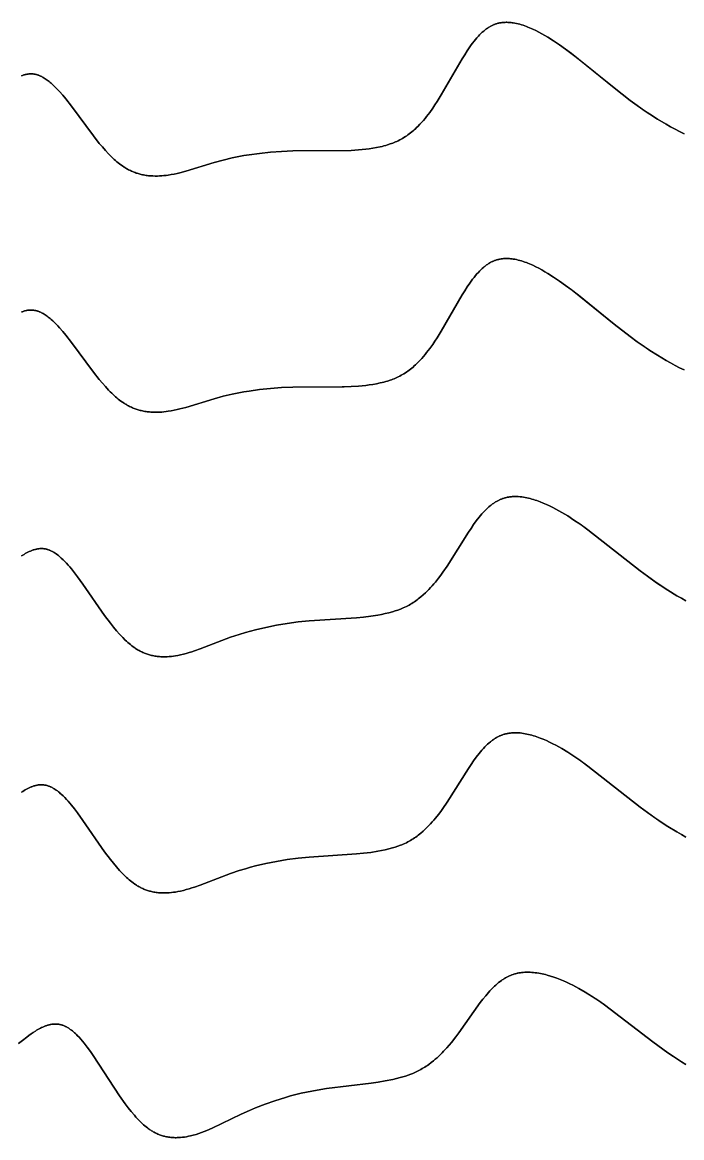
# Model space of a CAD drawing. Header units: feet. Extents: x 0 to 1.5, y 93.18 to 96.08.
# Drawn here: x 0.9375 to 1.125, y 93.5666 to 93.8835 of the extents above; entities that cross this region are included whole.
import ezdxf

# ---------------------------------------------------------------- set-up
doc = ezdxf.new("R2010")
doc.units = ezdxf.units.FT
doc.header["$MEASUREMENT"] = 0
doc.layers.add('Default', color=7, linetype='Continuous', true_color=0x000000)

msp = doc.modelspace()

# ---------------------------------------------------------------- linework, layer by layer
at = {"layer": 'Default'}
for points in [[(0.93732, 93.86833), (0.93752, 93.86841), (0.93772, 93.86848), (0.93793, 93.86855), (0.93814, 93.86861), (0.93835, 93.86866), (0.93856, 93.86871), (0.93877, 93.86875), (0.93898, 93.86879), (0.93919, 93.86882), (0.9394, 93.86884), (0.9396, 93.86886), (0.9398, 93.86887), (0.94, 93.86887), (0.9402, 93.86887), (0.9404, 93.86886), (0.9406, 93.86884), (0.9408, 93.86881), (0.94098, 93.86879), (0.94117, 93.86875), (0.94135, 93.86871), (0.94153, 93.86867), (0.9417, 93.86862), (0.94186, 93.86857), (0.94202, 93.86852), (0.94218, 93.86846), (0.94234, 93.8684), (0.9425, 93.86833), (0.94266, 93.86826), (0.94282, 93.86819), (0.94297, 93.86811), (0.94313, 93.86803), (0.94328, 93.86795), (0.94343, 93.86786), (0.94373, 93.86769), (0.94403, 93.8675), (0.94432, 93.8673), (0.94461, 93.8671), (0.94489, 93.86689), (0.94516, 93.86667), (0.94543, 93.86645), (0.94569, 93.86623), (0.94619, 93.86578), (0.94667, 93.86532), (0.94715, 93.86483), (0.94762, 93.86434), (0.94809, 93.86383), (0.94899, 93.86279), (0.94984, 93.86175), (0.95146, 93.85967), (0.95773, 93.85122), (0.9594, 93.84913), (0.96026, 93.8481), (0.96114, 93.8471), (0.96204, 93.84614), (0.96249, 93.84567), (0.96295, 93.84522), (0.96366, 93.84455), (0.96403, 93.84423), (0.9644, 93.84391), (0.96478, 93.8436), (0.96516, 93.84329), (0.96555, 93.843), (0.96595, 93.84272), (0.96643, 93.84239), (0.96668, 93.84223), (0.96693, 93.84208), (0.96719, 93.84193), (0.96745, 93.84178), (0.96771, 93.84164), (0.96798, 93.8415), (0.96825, 93.84137), (0.96852, 93.84125), (0.96879, 93.84113), (0.96906, 93.84101), (0.96934, 93.8409), (0.96962, 93.8408), (0.9699, 93.8407), (0.97018, 93.84061), (0.97046, 93.84052), (0.97075, 93.84044), (0.97104, 93.84036), (0.97133, 93.84029), (0.97167, 93.84021), (0.972, 93.84015), (0.97234, 93.84008), (0.97268, 93.84003), (0.97302, 93.83998), (0.97336, 93.83994), (0.9737, 93.83991), (0.97404, 93.83988), (0.97466, 93.83985), (0.97529, 93.83983), (0.97591, 93.83984), (0.97653, 93.83986), (0.97715, 93.8399), (0.97777, 93.83996), (0.97839, 93.84003), (0.979, 93.84011), (0.97984, 93.84025), (0.98067, 93.84041), (0.9815, 93.84058), (0.98233, 93.84078), (0.98398, 93.84121), (0.99209, 93.84368), (0.99461, 93.84437), (0.99716, 93.84497), (0.99905, 93.84536), (1.00052, 93.84563), (1.00199, 93.84587), (1.00495, 93.84627), (1.00809, 93.84659), (1.01124, 93.84682), (1.01439, 93.84696), (1.02903, 93.84705), (1.03106, 93.84713), (1.0331, 93.84726), (1.03413, 93.84735), (1.03514, 93.84746), (1.03616, 93.84759), (1.03716, 93.84774), (1.03822, 93.84793), (1.03927, 93.84815), (1.0398, 93.84827), (1.04032, 93.84841), (1.04084, 93.84855), (1.04136, 93.8487), (1.04212, 93.84895), (1.04249, 93.84908), (1.04286, 93.84922), (1.04323, 93.84937), (1.0436, 93.84952), (1.04396, 93.84968), (1.04433, 93.84985), (1.04484, 93.85011), (1.04524, 93.85033), (1.04564, 93.85055), (1.04603, 93.85079), (1.04642, 93.85104), (1.0468, 93.85129), (1.04717, 93.85155), (1.04754, 93.85183), (1.0479, 93.8521), (1.04825, 93.85239), (1.0486, 93.85269), (1.04895, 93.85299), (1.04929, 93.85329), (1.04962, 93.85361), (1.04995, 93.85393), (1.05058, 93.85458), (1.05107, 93.85511), (1.05155, 93.85566), (1.05202, 93.85621), (1.05247, 93.85677), (1.05335, 93.85792), (1.0542, 93.85909), (1.05483, 93.86003), (1.05545, 93.86097), (1.05665, 93.86289), (1.06259, 93.87317), (1.06329, 93.8743), (1.06401, 93.87543), (1.06477, 93.87654), (1.06516, 93.87709), (1.06555, 93.87762), (1.06595, 93.87814), (1.06636, 93.87864), (1.06677, 93.87912), (1.06719, 93.87959), (1.06755, 93.87996), (1.06792, 93.88033), (1.0683, 93.88069), (1.0687, 93.88104), (1.0689, 93.88121), (1.06911, 93.88137), (1.06932, 93.88153), (1.06953, 93.88168), (1.06974, 93.88183), (1.06996, 93.88198), (1.07018, 93.88212), (1.07041, 93.88226), (1.07058, 93.88235), (1.07075, 93.88245), (1.07095, 93.88255), (1.07111, 93.88263), (1.07128, 93.88271), (1.07145, 93.88278), (1.07162, 93.88286), (1.07179, 93.88292), (1.07196, 93.88299), (1.07213, 93.88305), (1.07231, 93.8831), (1.07252, 93.88317), (1.07274, 93.88323), (1.07296, 93.88328), (1.07319, 93.88333), (1.07341, 93.88337), (1.07363, 93.88341), (1.07386, 93.88344), (1.07408, 93.88347), (1.07433, 93.88349), (1.07458, 93.8835), (1.07482, 93.88351), (1.07507, 93.88352), (1.07532, 93.88352), (1.07556, 93.88351), (1.07581, 93.8835), (1.07606, 93.88348), (1.0763, 93.88346), (1.07655, 93.88344), (1.07679, 93.88341), (1.07704, 93.88337), (1.07752, 93.88329), (1.078, 93.88319), (1.07848, 93.88308), (1.07896, 93.88296), (1.07943, 93.88282), (1.0799, 93.88267), (1.08037, 93.88251), (1.08083, 93.88234), (1.08129, 93.88217), (1.08174, 93.88198), (1.08263, 93.88159), (1.08351, 93.88117), (1.08438, 93.88073), (1.08525, 93.88026), (1.08611, 93.87977), (1.08695, 93.87927), (1.08859, 93.87823), (1.09024, 93.87713), (1.09197, 93.87589), (1.09386, 93.87449), (1.09583, 93.87295), (1.10576, 93.86486), (1.11033, 93.86134), (1.11237, 93.85985), (1.11489, 93.8581), (1.1159, 93.85742), (1.11809, 93.85602), (1.12057, 93.85454), (1.12183, 93.85384), (1.1231, 93.85315), (1.12438, 93.85249), (1.12568, 93.85186)], [(1.12568, 93.85186), (1.12438, 93.85249), (1.1231, 93.85315), (1.12183, 93.85384), (1.12057, 93.85454), (1.11809, 93.85602), (1.1159, 93.85742), (1.11444, 93.8584), (1.11237, 93.85985), (1.11033, 93.86134), (1.10576, 93.86486), (1.09567, 93.87308), (1.09368, 93.87462), (1.09197, 93.87589), (1.09024, 93.87713), (1.08859, 93.87823), (1.08695, 93.87927), (1.08611, 93.87977), (1.08525, 93.88026), (1.08438, 93.88073), (1.08351, 93.88117), (1.08263, 93.88159), (1.08174, 93.88198), (1.08129, 93.88217), (1.08083, 93.88234), (1.08037, 93.88251), (1.0799, 93.88267), (1.07943, 93.88282), (1.07896, 93.88296), (1.07848, 93.88308), (1.078, 93.88319), (1.07752, 93.88329), (1.07704, 93.88337), (1.07679, 93.88341), (1.07655, 93.88344), (1.0763, 93.88346), (1.07606, 93.88348), (1.07581, 93.8835), (1.07556, 93.88351), (1.07532, 93.88352), (1.07507, 93.88352), (1.07482, 93.88351), (1.07458, 93.8835), (1.07433, 93.88349), (1.07408, 93.88347), (1.07386, 93.88344), (1.07363, 93.88341), (1.07341, 93.88337), (1.07319, 93.88333), (1.07296, 93.88328), (1.07274, 93.88323), (1.07252, 93.88317), (1.07231, 93.8831), (1.07213, 93.88305), (1.07196, 93.88299), (1.07179, 93.88292), (1.07162, 93.88286), (1.07145, 93.88278), (1.07128, 93.88271), (1.07111, 93.88263), (1.07095, 93.88255), (1.07075, 93.88245), (1.07058, 93.88235), (1.07041, 93.88226), (1.07018, 93.88212), (1.06996, 93.88198), (1.06974, 93.88183), (1.06953, 93.88168), (1.06932, 93.88153), (1.06911, 93.88137), (1.0689, 93.88121), (1.0687, 93.88104), (1.0683, 93.88069), (1.06792, 93.88033), (1.06755, 93.87996), (1.06719, 93.87959), (1.06677, 93.87912), (1.06636, 93.87864), (1.06595, 93.87814), (1.06555, 93.87762), (1.06516, 93.87709), (1.06477, 93.87654), (1.06401, 93.87543), (1.06329, 93.8743), (1.06259, 93.87317), (1.05665, 93.86289), (1.05545, 93.86097), (1.05483, 93.86003), (1.0542, 93.85909), (1.05335, 93.85792), (1.05247, 93.85677), (1.05202, 93.85621), (1.05155, 93.85566), (1.05107, 93.85511), (1.05058, 93.85458), (1.04995, 93.85393), (1.04962, 93.85361), (1.04929, 93.85329), (1.04895, 93.85299), (1.0486, 93.85269), (1.04825, 93.85239), (1.0479, 93.8521), (1.04754, 93.85183), (1.04717, 93.85155), (1.0468, 93.85129), (1.04642, 93.85104), (1.04603, 93.85079), (1.04564, 93.85055), (1.04524, 93.85033), (1.04484, 93.85011), (1.04433, 93.84985), (1.04396, 93.84968), (1.0436, 93.84952), (1.04323, 93.84937), (1.04286, 93.84922), (1.04249, 93.84908), (1.04212, 93.84895), (1.04136, 93.8487), (1.04084, 93.84855), (1.04032, 93.84841), (1.0398, 93.84827), (1.03927, 93.84815), (1.03822, 93.84793), (1.03716, 93.84774), (1.03616, 93.84759), (1.03514, 93.84746), (1.03413, 93.84735), (1.0331, 93.84726), (1.03106, 93.84713), (1.02841, 93.84704), (1.01439, 93.84696), (1.01124, 93.84682), (1.00809, 93.84659), (1.00495, 93.84627), (1.00199, 93.84587), (1.00052, 93.84563), (0.99905, 93.84536), (0.99716, 93.84497), (0.99461, 93.84437), (0.99209, 93.84368), (0.98398, 93.84121), (0.98233, 93.84078), (0.9815, 93.84058), (0.98067, 93.84041), (0.97984, 93.84025), (0.979, 93.84011), (0.97839, 93.84003), (0.97777, 93.83996), (0.97715, 93.8399), (0.97653, 93.83986), (0.97591, 93.83984), (0.97529, 93.83983), (0.97466, 93.83985), (0.97404, 93.83988), (0.9737, 93.83991), (0.97336, 93.83994), (0.97302, 93.83998), (0.97268, 93.84003), (0.97234, 93.84008), (0.972, 93.84015), (0.97167, 93.84021), (0.97133, 93.84029), (0.97104, 93.84036), (0.97075, 93.84044), (0.97046, 93.84052), (0.97018, 93.84061), (0.9699, 93.8407), (0.96962, 93.8408), (0.96934, 93.8409), (0.96906, 93.84101), (0.96879, 93.84113), (0.96852, 93.84125), (0.96825, 93.84137), (0.96798, 93.8415), (0.96771, 93.84164), (0.96745, 93.84178), (0.96719, 93.84193), (0.96693, 93.84208), (0.96668, 93.84223), (0.96643, 93.84239), (0.96595, 93.84272), (0.96555, 93.843), (0.96516, 93.84329), (0.96478, 93.8436), (0.9644, 93.84391), (0.96403, 93.84423), (0.96366, 93.84455), (0.96295, 93.84522), (0.96249, 93.84567), (0.96204, 93.84614), (0.96114, 93.8471), (0.96026, 93.8481), (0.9594, 93.84913), (0.95773, 93.85122), (0.95146, 93.85967), (0.94984, 93.86175), (0.94899, 93.86279), (0.94809, 93.86383), (0.94762, 93.86434), (0.94715, 93.86483), (0.94667, 93.86532), (0.94619, 93.86578), (0.94569, 93.86623), (0.94543, 93.86645), (0.94516, 93.86667), (0.94489, 93.86689), (0.94461, 93.8671), (0.94432, 93.8673), (0.94403, 93.8675), (0.94373, 93.86769), (0.94343, 93.86786), (0.94328, 93.86795), (0.94313, 93.86803), (0.94297, 93.86811), (0.94282, 93.86819), (0.94266, 93.86826), (0.9425, 93.86833), (0.94234, 93.8684), (0.94218, 93.86846), (0.94202, 93.86852), (0.94186, 93.86857), (0.9417, 93.86862), (0.94153, 93.86867), (0.94135, 93.86871), (0.94117, 93.86875), (0.94098, 93.86879), (0.9408, 93.86881), (0.9406, 93.86884), (0.9404, 93.86886), (0.9402, 93.86887), (0.94, 93.86887), (0.9398, 93.86887), (0.9396, 93.86886), (0.9394, 93.86884), (0.93919, 93.86882), (0.93898, 93.86879), (0.93877, 93.86875), (0.93856, 93.86871), (0.93835, 93.86866), (0.93814, 93.86861), (0.93793, 93.86855), (0.93772, 93.86848), (0.93752, 93.86841), (0.93732, 93.86833)], [(0.93732, 93.80122), (0.93752, 93.8013), (0.93772, 93.80137), (0.93793, 93.80143), (0.93814, 93.80149), (0.93835, 93.80155), (0.93856, 93.8016), (0.93877, 93.80164), (0.93898, 93.80168), (0.93919, 93.80171), (0.9394, 93.80173), (0.9396, 93.80174), (0.9398, 93.80175), (0.94, 93.80176), (0.9402, 93.80175), (0.9404, 93.80174), (0.9406, 93.80173), (0.9408, 93.8017), (0.94098, 93.80167), (0.94117, 93.80164), (0.94135, 93.8016), (0.94153, 93.80155), (0.9417, 93.80151), (0.94186, 93.80146), (0.94202, 93.8014), (0.94218, 93.80135), (0.94234, 93.80128), (0.9425, 93.80122), (0.94266, 93.80115), (0.94282, 93.80108), (0.94297, 93.801), (0.94313, 93.80092), (0.94328, 93.80084), (0.94343, 93.80075), (0.94373, 93.80057), (0.94403, 93.80039), (0.94432, 93.80019), (0.94461, 93.79999), (0.94489, 93.79978), (0.94516, 93.79956), (0.94543, 93.79934), (0.94569, 93.79912), (0.94619, 93.79867), (0.94667, 93.7982), (0.94715, 93.79772), (0.94762, 93.79723), (0.94809, 93.79672), (0.94899, 93.79568), (0.94984, 93.79464), (0.95146, 93.79256), (0.95773, 93.78411), (0.9594, 93.78201), (0.96026, 93.78099), (0.96114, 93.77999), (0.96204, 93.77902), (0.96249, 93.77856), (0.96295, 93.77811), (0.96366, 93.77744), (0.96403, 93.77712), (0.9644, 93.7768), (0.96478, 93.77648), (0.96516, 93.77618), (0.96555, 93.77589), (0.96595, 93.7756), (0.96643, 93.77528), (0.96668, 93.77512), (0.96693, 93.77497), (0.96719, 93.77482), (0.96745, 93.77467), (0.96771, 93.77453), (0.96798, 93.77439), (0.96825, 93.77426), (0.96852, 93.77413), (0.96879, 93.77402), (0.96906, 93.7739), (0.96934, 93.77379), (0.96962, 93.77369), (0.9699, 93.77359), (0.97018, 93.7735), (0.97046, 93.77341), (0.97075, 93.77333), (0.97104, 93.77325), (0.97133, 93.77318), (0.97167, 93.7731), (0.972, 93.77303), (0.97234, 93.77297), (0.97268, 93.77292), (0.97302, 93.77287), (0.97336, 93.77283), (0.9737, 93.7728), (0.97404, 93.77277), (0.97466, 93.77274), (0.97529, 93.77272), (0.97591, 93.77273), (0.97653, 93.77275), (0.97715, 93.77279), (0.97777, 93.77284), (0.97839, 93.77292), (0.979, 93.773), (0.97984, 93.77314), (0.98067, 93.77329), (0.9815, 93.77347), (0.98233, 93.77366), (0.98398, 93.77409), (0.99209, 93.77657), (0.99461, 93.77726), (0.99716, 93.77786), (0.99905, 93.77825), (1.00052, 93.77851), (1.00199, 93.77875), (1.00495, 93.77915), (1.00809, 93.77948), (1.01124, 93.77971), (1.01439, 93.77985), (1.02903, 93.77994), (1.03106, 93.78002), (1.0331, 93.78015), (1.03413, 93.78024), (1.03514, 93.78035), (1.03616, 93.78048), (1.03716, 93.78063), (1.03822, 93.78082), (1.03927, 93.78104), (1.0398, 93.78116), (1.04032, 93.7813), (1.04084, 93.78144), (1.04136, 93.78159), (1.04212, 93.78184), (1.04249, 93.78197), (1.04286, 93.78211), (1.04323, 93.78226), (1.0436, 93.78241), (1.04396, 93.78257), (1.04433, 93.78274), (1.04484, 93.783), (1.04524, 93.78321), (1.04564, 93.78344), (1.04603, 93.78368), (1.04642, 93.78392), (1.0468, 93.78418), (1.04717, 93.78444), (1.04754, 93.78471), (1.0479, 93.78499), (1.04825, 93.78528), (1.0486, 93.78557), (1.04895, 93.78587), (1.04929, 93.78618), (1.04962, 93.7865), (1.04995, 93.78682), (1.05058, 93.78747), (1.05107, 93.788), (1.05155, 93.78854), (1.05202, 93.7891), (1.05247, 93.78966), (1.05335, 93.79081), (1.0542, 93.79198), (1.05483, 93.79291), (1.05545, 93.79386), (1.05665, 93.79578), (1.06259, 93.80606), (1.06329, 93.80719), (1.06401, 93.80832), (1.06477, 93.80943), (1.06516, 93.80997), (1.06555, 93.81051), (1.06595, 93.81102), (1.06636, 93.81153), (1.06677, 93.81201), (1.06719, 93.81247), (1.06755, 93.81285), (1.06792, 93.81322), (1.0683, 93.81358), (1.0687, 93.81393), (1.0689, 93.81409), (1.06911, 93.81426), (1.06932, 93.81442), (1.06953, 93.81457), (1.06974, 93.81472), (1.06996, 93.81487), (1.07018, 93.81501), (1.07041, 93.81514), (1.07058, 93.81524), (1.07075, 93.81534), (1.07095, 93.81544), (1.07111, 93.81552), (1.07128, 93.8156), (1.07145, 93.81567), (1.07162, 93.81574), (1.07179, 93.81581), (1.07196, 93.81588), (1.07213, 93.81594), (1.07231, 93.81599), (1.07252, 93.81606), (1.07274, 93.81612), (1.07296, 93.81617), (1.07319, 93.81622), (1.07341, 93.81626), (1.07363, 93.8163), (1.07386, 93.81633), (1.07408, 93.81635), (1.07433, 93.81638), (1.07458, 93.81639), (1.07482, 93.8164), (1.07507, 93.81641), (1.07532, 93.81641), (1.07556, 93.8164), (1.07581, 93.81639), (1.07606, 93.81637), (1.0763, 93.81635), (1.07655, 93.81632), (1.07679, 93.81629), (1.07704, 93.81626), (1.07752, 93.81618), (1.078, 93.81608), (1.07848, 93.81597), (1.07896, 93.81585), (1.07943, 93.81571), (1.0799, 93.81556), (1.08037, 93.8154), (1.08083, 93.81523), (1.08129, 93.81505), (1.08174, 93.81487), (1.08263, 93.81448), (1.08351, 93.81406), (1.08438, 93.81362), (1.08525, 93.81315), (1.08611, 93.81266), (1.08695, 93.81216), (1.08859, 93.81112), (1.09024, 93.81001), (1.09197, 93.80878), (1.09386, 93.80738), (1.09583, 93.80584), (1.10576, 93.79775), (1.11033, 93.79422), (1.11237, 93.79274), (1.11489, 93.79098), (1.1159, 93.79031), (1.11809, 93.78891), (1.12057, 93.78743), (1.12183, 93.78672), (1.1231, 93.78604), (1.12438, 93.78538), (1.12568, 93.78475)], [(1.12568, 93.78475), (1.12438, 93.78538), (1.1231, 93.78604), (1.12183, 93.78672), (1.12057, 93.78743), (1.11809, 93.78891), (1.1159, 93.79031), (1.11444, 93.79129), (1.11237, 93.79274), (1.11033, 93.79422), (1.10576, 93.79775), (1.09567, 93.80597), (1.09368, 93.80751), (1.09197, 93.80878), (1.09024, 93.81001), (1.08859, 93.81112), (1.08695, 93.81216), (1.08611, 93.81266), (1.08525, 93.81315), (1.08438, 93.81362), (1.08351, 93.81406), (1.08263, 93.81448), (1.08174, 93.81487), (1.08129, 93.81505), (1.08083, 93.81523), (1.08037, 93.8154), (1.0799, 93.81556), (1.07943, 93.81571), (1.07896, 93.81585), (1.07848, 93.81597), (1.078, 93.81608), (1.07752, 93.81618), (1.07704, 93.81626), (1.07679, 93.81629), (1.07655, 93.81632), (1.0763, 93.81635), (1.07606, 93.81637), (1.07581, 93.81639), (1.07556, 93.8164), (1.07532, 93.81641), (1.07507, 93.81641), (1.07482, 93.8164), (1.07458, 93.81639), (1.07433, 93.81638), (1.07408, 93.81635), (1.07386, 93.81633), (1.07363, 93.8163), (1.07341, 93.81626), (1.07319, 93.81622), (1.07296, 93.81617), (1.07274, 93.81612), (1.07252, 93.81606), (1.07231, 93.81599), (1.07213, 93.81594), (1.07196, 93.81588), (1.07179, 93.81581), (1.07162, 93.81574), (1.07145, 93.81567), (1.07128, 93.8156), (1.07111, 93.81552), (1.07095, 93.81544), (1.07075, 93.81534), (1.07058, 93.81524), (1.07041, 93.81514), (1.07018, 93.81501), (1.06996, 93.81487), (1.06974, 93.81472), (1.06953, 93.81457), (1.06932, 93.81442), (1.06911, 93.81426), (1.0689, 93.81409), (1.0687, 93.81393), (1.0683, 93.81358), (1.06792, 93.81322), (1.06755, 93.81285), (1.06719, 93.81247), (1.06677, 93.81201), (1.06636, 93.81153), (1.06595, 93.81102), (1.06555, 93.81051), (1.06516, 93.80997), (1.06477, 93.80943), (1.06401, 93.80832), (1.06329, 93.80719), (1.06259, 93.80606), (1.05665, 93.79578), (1.05545, 93.79386), (1.05483, 93.79291), (1.0542, 93.79198), (1.05335, 93.79081), (1.05247, 93.78966), (1.05202, 93.7891), (1.05155, 93.78854), (1.05107, 93.788), (1.05058, 93.78747), (1.04995, 93.78682), (1.04962, 93.7865), (1.04929, 93.78618), (1.04895, 93.78587), (1.0486, 93.78557), (1.04825, 93.78528), (1.0479, 93.78499), (1.04754, 93.78471), (1.04717, 93.78444), (1.0468, 93.78418), (1.04642, 93.78392), (1.04603, 93.78368), (1.04564, 93.78344), (1.04524, 93.78321), (1.04484, 93.783), (1.04433, 93.78274), (1.04396, 93.78257), (1.0436, 93.78241), (1.04323, 93.78226), (1.04286, 93.78211), (1.04249, 93.78197), (1.04212, 93.78184), (1.04136, 93.78159), (1.04084, 93.78144), (1.04032, 93.7813), (1.0398, 93.78116), (1.03927, 93.78104), (1.03822, 93.78082), (1.03716, 93.78063), (1.03616, 93.78048), (1.03514, 93.78035), (1.03413, 93.78024), (1.0331, 93.78015), (1.03106, 93.78002), (1.02841, 93.77993), (1.01439, 93.77985), (1.01124, 93.77971), (1.00809, 93.77948), (1.00495, 93.77915), (1.00199, 93.77875), (1.00052, 93.77851), (0.99905, 93.77825), (0.99716, 93.77786), (0.99461, 93.77726), (0.99209, 93.77657), (0.98398, 93.77409), (0.98233, 93.77366), (0.9815, 93.77347), (0.98067, 93.77329), (0.97984, 93.77314), (0.979, 93.773), (0.97839, 93.77292), (0.97777, 93.77284), (0.97715, 93.77279), (0.97653, 93.77275), (0.97591, 93.77273), (0.97529, 93.77272), (0.97466, 93.77274), (0.97404, 93.77277), (0.9737, 93.7728), (0.97336, 93.77283), (0.97302, 93.77287), (0.97268, 93.77292), (0.97234, 93.77297), (0.972, 93.77303), (0.97167, 93.7731), (0.97133, 93.77318), (0.97104, 93.77325), (0.97075, 93.77333), (0.97046, 93.77341), (0.97018, 93.7735), (0.9699, 93.77359), (0.96962, 93.77369), (0.96934, 93.77379), (0.96906, 93.7739), (0.96879, 93.77402), (0.96852, 93.77413), (0.96825, 93.77426), (0.96798, 93.77439), (0.96771, 93.77453), (0.96745, 93.77467), (0.96719, 93.77482), (0.96693, 93.77497), (0.96668, 93.77512), (0.96643, 93.77528), (0.96595, 93.7756), (0.96555, 93.77589), (0.96516, 93.77618), (0.96478, 93.77648), (0.9644, 93.7768), (0.96403, 93.77712), (0.96366, 93.77744), (0.96295, 93.77811), (0.96249, 93.77856), (0.96204, 93.77902), (0.96114, 93.77999), (0.96026, 93.78099), (0.9594, 93.78201), (0.95773, 93.78411), (0.95146, 93.79256), (0.94984, 93.79464), (0.94899, 93.79568), (0.94809, 93.79672), (0.94762, 93.79723), (0.94715, 93.79772), (0.94667, 93.7982), (0.94619, 93.79867), (0.94569, 93.79912), (0.94543, 93.79934), (0.94516, 93.79956), (0.94489, 93.79978), (0.94461, 93.79999), (0.94432, 93.80019), (0.94403, 93.80039), (0.94373, 93.80057), (0.94343, 93.80075), (0.94328, 93.80084), (0.94313, 93.80092), (0.94297, 93.801), (0.94282, 93.80108), (0.94266, 93.80115), (0.9425, 93.80122), (0.94234, 93.80128), (0.94218, 93.80135), (0.94202, 93.8014), (0.94186, 93.80146), (0.9417, 93.80151), (0.94153, 93.80155), (0.94135, 93.8016), (0.94117, 93.80164), (0.94098, 93.80167), (0.9408, 93.8017), (0.9406, 93.80173), (0.9404, 93.80174), (0.9402, 93.80175), (0.94, 93.80176), (0.9398, 93.80175), (0.9396, 93.80174), (0.9394, 93.80173), (0.93919, 93.80171), (0.93898, 93.80168), (0.93877, 93.80164), (0.93856, 93.8016), (0.93835, 93.80155), (0.93814, 93.80149), (0.93793, 93.80143), (0.93772, 93.80137), (0.93752, 93.8013), (0.93732, 93.80122)], [(0.93729, 93.73189), (0.93764, 93.73212), (0.93799, 93.73234), (0.93835, 93.73255), (0.93872, 93.73275), (0.93909, 93.73294), (0.93946, 93.73312), (0.93984, 93.73329), (0.94003, 93.73337), (0.94023, 93.73345), (0.94042, 93.73352), (0.94062, 93.73358), (0.94082, 93.73365), (0.94102, 93.73371), (0.94122, 93.73376), (0.94143, 93.73381), (0.94163, 93.73385), (0.94184, 93.73389), (0.94204, 93.73392), (0.94225, 93.73394), (0.94246, 93.73396), (0.94267, 93.73398), (0.94287, 93.73398), (0.94307, 93.73398), (0.94327, 93.73397), (0.94347, 93.73396), (0.94366, 93.73394), (0.94386, 93.73391), (0.94406, 93.73388), (0.94426, 93.73384), (0.94444, 93.73379), (0.94462, 93.73374), (0.9448, 93.73368), (0.94498, 93.73362), (0.94514, 93.73356), (0.94531, 93.7335), (0.94547, 93.73343), (0.94563, 93.73336), (0.94579, 93.73328), (0.94595, 93.7332), (0.9461, 93.73312), (0.94626, 93.73303), (0.94641, 93.73294), (0.94657, 93.73285), (0.94687, 93.73265), (0.94717, 93.73245), (0.94747, 93.73223), (0.94775, 93.73201), (0.94804, 93.73178), (0.94831, 93.73154), (0.94858, 93.7313), (0.9491, 93.73082), (0.94959, 93.73033), (0.95006, 93.72983), (0.95054, 93.7293), (0.951, 93.72877), (0.95146, 93.72822), (0.95235, 93.72711), (0.9532, 93.72599), (0.95473, 93.72387), (0.96091, 93.71497), (0.96255, 93.71278), (0.96341, 93.7117), (0.96428, 93.71065), (0.96517, 93.70964), (0.96562, 93.70915), (0.96607, 93.70868), (0.96676, 93.70799), (0.96712, 93.70766), (0.96748, 93.70733), (0.96785, 93.70701), (0.96823, 93.70669), (0.96861, 93.70639), (0.969, 93.7061), (0.96947, 93.70576), (0.96971, 93.7056), (0.96995, 93.70545), (0.97021, 93.70529), (0.97046, 93.70514), (0.97071, 93.705), (0.97097, 93.70486), (0.97123, 93.70473), (0.97149, 93.7046), (0.97176, 93.70448), (0.97202, 93.70437), (0.97229, 93.70426), (0.97256, 93.70415), (0.97284, 93.70405), (0.97311, 93.70396), (0.97339, 93.70387), (0.97367, 93.70379), (0.97396, 93.70371), (0.97424, 93.70364), (0.97457, 93.70357), (0.9749, 93.7035), (0.97522, 93.70344), (0.97555, 93.70339), (0.97588, 93.70335), (0.97621, 93.70331), (0.97654, 93.70329), (0.97688, 93.70326), (0.97718, 93.70325), (0.97748, 93.70324), (0.97808, 93.70324), (0.97869, 93.70326), (0.97929, 93.70329), (0.97989, 93.70335), (0.98049, 93.70342), (0.98109, 93.70351), (0.98168, 93.70361), (0.98249, 93.70378), (0.98331, 93.70397), (0.98411, 93.70418), (0.98492, 93.70441), (0.98572, 93.70466), (0.98651, 93.70492), (0.98808, 93.70548), (0.99672, 93.70877), (0.99918, 93.70959), (1.001, 93.71014), (1.00242, 93.71054), (1.00385, 93.71092), (1.00672, 93.71159), (1.00979, 93.71221), (1.01286, 93.71272), (1.01595, 93.71314), (1.01907, 93.71345), (1.03249, 93.71434), (1.03453, 93.71454), (1.03657, 93.71478), (1.03858, 93.71509), (1.03965, 93.71528), (1.04071, 93.7155), (1.04176, 93.71575), (1.04281, 93.71603), (1.04357, 93.71626), (1.04432, 93.71652), (1.04506, 93.71679), (1.04543, 93.71694), (1.0458, 93.7171), (1.04631, 93.71733), (1.04672, 93.71753), (1.04712, 93.71773), (1.04751, 93.71795), (1.0479, 93.71817), (1.04828, 93.7184), (1.04866, 93.71864), (1.04903, 93.71889), (1.04939, 93.71914), (1.04975, 93.7194), (1.05011, 93.71967), (1.05046, 93.71995), (1.05081, 93.72023), (1.05148, 93.72081), (1.05214, 93.72142), (1.05264, 93.7219), (1.05312, 93.72239), (1.0536, 93.7229), (1.05406, 93.72341), (1.05451, 93.72393), (1.05496, 93.72446), (1.05582, 93.72554), (1.05647, 93.7264), (1.0571, 93.72727), (1.05832, 93.72903), (1.06438, 93.73865), (1.0651, 93.73972), (1.06584, 93.7408), (1.0666, 93.74185), (1.06739, 93.74287), (1.0678, 93.74337), (1.06821, 93.74385), (1.06862, 93.74431), (1.06905, 93.74475), (1.06942, 93.74512), (1.0698, 93.74549), (1.07019, 93.74584), (1.0706, 93.74618), (1.0708, 93.74634), (1.07101, 93.7465), (1.07122, 93.74666), (1.07144, 93.74681), (1.07166, 93.74696), (1.07188, 93.7471), (1.0721, 93.74724), (1.07233, 93.74738), (1.0725, 93.74748), (1.07268, 93.74757), (1.07288, 93.74768), (1.07305, 93.74776), (1.07322, 93.74784), (1.07339, 93.74792), (1.07356, 93.74799), (1.07374, 93.74806), (1.07391, 93.74813), (1.07409, 93.74819), (1.07426, 93.74825), (1.07449, 93.74832), (1.07471, 93.74838), (1.07494, 93.74844), (1.07516, 93.7485), (1.07539, 93.74855), (1.07562, 93.74859), (1.07585, 93.74863), (1.07608, 93.74866), (1.07632, 93.74869), (1.07657, 93.74872), (1.07682, 93.74874), (1.07706, 93.74875), (1.07731, 93.74876), (1.07756, 93.74877), (1.0778, 93.74877), (1.07805, 93.74876), (1.07854, 93.74874), (1.07903, 93.7487), (1.07953, 93.74865), (1.08001, 93.74858), (1.0805, 93.7485), (1.08098, 93.74841), (1.08146, 93.7483), (1.08194, 93.74818), (1.08242, 93.74805), (1.08289, 93.74791), (1.08336, 93.74777), (1.08383, 93.74761), (1.08474, 93.74728), (1.08565, 93.74691), (1.08655, 93.74652), (1.08744, 93.7461), (1.08833, 93.74567), (1.0892, 93.74521), (1.09006, 93.74474), (1.0909, 93.74426), (1.09258, 93.74325), (1.09436, 93.7421), (1.09629, 93.74078), (1.0983, 93.73931), (1.11315, 93.72766), (1.11524, 93.72611), (1.11782, 93.72429), (1.11885, 93.72359), (1.12109, 93.72213), (1.12363, 93.72058), (1.12491, 93.71985), (1.12621, 93.71914)], [(1.12621, 93.71914), (1.12491, 93.71985), (1.12363, 93.72058), (1.12109, 93.72213), (1.11885, 93.72359), (1.11736, 93.72461), (1.11524, 93.72611), (1.11315, 93.72766), (1.0983, 93.73931), (1.09611, 93.74091), (1.09436, 93.7421), (1.09258, 93.74325), (1.0909, 93.74426), (1.09006, 93.74474), (1.0892, 93.74521), (1.08833, 93.74567), (1.08744, 93.7461), (1.08655, 93.74652), (1.08565, 93.74691), (1.08474, 93.74728), (1.08383, 93.74761), (1.08336, 93.74777), (1.08289, 93.74791), (1.08242, 93.74805), (1.08194, 93.74818), (1.08146, 93.7483), (1.08098, 93.74841), (1.0805, 93.7485), (1.08001, 93.74858), (1.07953, 93.74865), (1.07903, 93.7487), (1.07854, 93.74874), (1.07805, 93.74876), (1.0778, 93.74877), (1.07756, 93.74877), (1.07731, 93.74876), (1.07706, 93.74875), (1.07682, 93.74874), (1.07657, 93.74872), (1.07632, 93.74869), (1.07608, 93.74866), (1.07585, 93.74863), (1.07562, 93.74859), (1.07539, 93.74855), (1.07516, 93.7485), (1.07494, 93.74844), (1.07471, 93.74838), (1.07449, 93.74832), (1.07426, 93.74825), (1.07409, 93.74819), (1.07391, 93.74813), (1.07374, 93.74806), (1.07356, 93.74799), (1.07339, 93.74792), (1.07322, 93.74784), (1.07305, 93.74776), (1.07288, 93.74768), (1.07268, 93.74757), (1.0725, 93.74748), (1.07233, 93.74738), (1.0721, 93.74724), (1.07188, 93.7471), (1.07166, 93.74696), (1.07144, 93.74681), (1.07122, 93.74666), (1.07101, 93.7465), (1.0708, 93.74634), (1.0706, 93.74618), (1.07019, 93.74584), (1.0698, 93.74549), (1.06942, 93.74512), (1.06905, 93.74475), (1.06862, 93.74431), (1.06821, 93.74385), (1.0678, 93.74337), (1.06739, 93.74287), (1.0666, 93.74185), (1.06584, 93.7408), (1.0651, 93.73972), (1.06438, 93.73865), (1.05832, 93.72903), (1.0571, 93.72727), (1.05647, 93.7264), (1.05582, 93.72554), (1.05496, 93.72446), (1.05451, 93.72393), (1.05406, 93.72341), (1.0536, 93.7229), (1.05312, 93.72239), (1.05264, 93.7219), (1.05214, 93.72142), (1.05148, 93.72081), (1.05081, 93.72023), (1.05046, 93.71995), (1.05011, 93.71967), (1.04975, 93.7194), (1.04939, 93.71914), (1.04903, 93.71889), (1.04866, 93.71864), (1.04828, 93.7184), (1.0479, 93.71817), (1.04751, 93.71795), (1.04712, 93.71773), (1.04672, 93.71753), (1.04631, 93.71733), (1.0458, 93.7171), (1.04543, 93.71694), (1.04506, 93.71679), (1.04432, 93.71652), (1.04357, 93.71626), (1.04281, 93.71603), (1.04176, 93.71575), (1.04071, 93.7155), (1.03965, 93.71528), (1.03858, 93.71509), (1.03657, 93.71478), (1.03453, 93.71454), (1.03249, 93.71434), (1.01907, 93.71345), (1.01595, 93.71314), (1.01286, 93.71272), (1.00979, 93.71221), (1.00672, 93.71159), (1.00385, 93.71092), (1.00242, 93.71054), (1.001, 93.71014), (0.99918, 93.70959), (0.99672, 93.70877), (0.98808, 93.70548), (0.98651, 93.70492), (0.98572, 93.70466), (0.98492, 93.70441), (0.98411, 93.70418), (0.98331, 93.70397), (0.98249, 93.70378), (0.98168, 93.70361), (0.98109, 93.70351), (0.98049, 93.70342), (0.97989, 93.70335), (0.97929, 93.70329), (0.97869, 93.70326), (0.97808, 93.70324), (0.97748, 93.70324), (0.97718, 93.70325), (0.97688, 93.70326), (0.97654, 93.70329), (0.97621, 93.70331), (0.97588, 93.70335), (0.97555, 93.70339), (0.97522, 93.70344), (0.9749, 93.7035), (0.97457, 93.70357), (0.97424, 93.70364), (0.97396, 93.70371), (0.97367, 93.70379), (0.97339, 93.70387), (0.97311, 93.70396), (0.97284, 93.70405), (0.97256, 93.70415), (0.97229, 93.70426), (0.97202, 93.70437), (0.97176, 93.70448), (0.97149, 93.7046), (0.97123, 93.70473), (0.97097, 93.70486), (0.97071, 93.705), (0.97046, 93.70514), (0.97021, 93.70529), (0.96995, 93.70545), (0.96971, 93.7056), (0.96947, 93.70576), (0.969, 93.7061), (0.96861, 93.70639), (0.96823, 93.70669), (0.96785, 93.70701), (0.96748, 93.70733), (0.96712, 93.70766), (0.96676, 93.70799), (0.96607, 93.70868), (0.96562, 93.70915), (0.96517, 93.70964), (0.96428, 93.71065), (0.96341, 93.7117), (0.96255, 93.71278), (0.96091, 93.71497), (0.95473, 93.72387), (0.9532, 93.72599), (0.95235, 93.72711), (0.95146, 93.72822), (0.951, 93.72877), (0.95054, 93.7293), (0.95006, 93.72983), (0.94959, 93.73033), (0.9491, 93.73082), (0.94858, 93.7313), (0.94831, 93.73154), (0.94804, 93.73178), (0.94775, 93.73201), (0.94747, 93.73223), (0.94717, 93.73245), (0.94687, 93.73265), (0.94657, 93.73285), (0.94641, 93.73294), (0.94626, 93.73303), (0.9461, 93.73312), (0.94595, 93.7332), (0.94579, 93.73328), (0.94563, 93.73336), (0.94547, 93.73343), (0.94531, 93.7335), (0.94514, 93.73356), (0.94498, 93.73362), (0.9448, 93.73368), (0.94462, 93.73374), (0.94444, 93.73379), (0.94426, 93.73384), (0.94406, 93.73388), (0.94386, 93.73391), (0.94366, 93.73394), (0.94347, 93.73396), (0.94327, 93.73397), (0.94307, 93.73398), (0.94287, 93.73398), (0.94267, 93.73398), (0.94246, 93.73396), (0.94225, 93.73394), (0.94204, 93.73392), (0.94184, 93.73389), (0.94163, 93.73385), (0.94143, 93.73381), (0.94122, 93.73376), (0.94102, 93.73371), (0.94082, 93.73365), (0.94062, 93.73358), (0.94042, 93.73352), (0.94023, 93.73345), (0.94003, 93.73337), (0.93984, 93.73329), (0.93946, 93.73312), (0.93909, 93.73294), (0.93872, 93.73275), (0.93835, 93.73255), (0.93799, 93.73234), (0.93764, 93.73212), (0.93729, 93.73189)], [(0.93729, 93.66478), (0.93764, 93.665), (0.93799, 93.66522), (0.93835, 93.66544), (0.93872, 93.66564), (0.93909, 93.66583), (0.93946, 93.66601), (0.93984, 93.66618), (0.94003, 93.66626), (0.94023, 93.66633), (0.94042, 93.6664), (0.94062, 93.66647), (0.94082, 93.66653), (0.94102, 93.66659), (0.94122, 93.66665), (0.94143, 93.66669), (0.94163, 93.66674), (0.94184, 93.66677), (0.94204, 93.66681), (0.94225, 93.66683), (0.94246, 93.66685), (0.94267, 93.66686), (0.94287, 93.66687), (0.94307, 93.66687), (0.94327, 93.66686), (0.94347, 93.66685), (0.94366, 93.66682), (0.94386, 93.6668), (0.94406, 93.66676), (0.94426, 93.66672), (0.94444, 93.66668), (0.94462, 93.66663), (0.9448, 93.66657), (0.94498, 93.66651), (0.94514, 93.66645), (0.94531, 93.66639), (0.94547, 93.66632), (0.94563, 93.66625), (0.94579, 93.66617), (0.94595, 93.66609), (0.9461, 93.666), (0.94626, 93.66592), (0.94641, 93.66583), (0.94657, 93.66573), (0.94687, 93.66554), (0.94717, 93.66533), (0.94747, 93.66512), (0.94775, 93.6649), (0.94804, 93.66467), (0.94831, 93.66443), (0.94858, 93.66419), (0.9491, 93.66371), (0.94959, 93.66322), (0.95006, 93.66271), (0.95054, 93.66219), (0.951, 93.66165), (0.95146, 93.66111), (0.95235, 93.65999), (0.9532, 93.65888), (0.95473, 93.65676), (0.96091, 93.64786), (0.96255, 93.64566), (0.96341, 93.64458), (0.96428, 93.64353), (0.96517, 93.64252), (0.96562, 93.64204), (0.96607, 93.64157), (0.96676, 93.64088), (0.96712, 93.64055), (0.96748, 93.64022), (0.96785, 93.63989), (0.96823, 93.63958), (0.96861, 93.63928), (0.969, 93.63899), (0.96947, 93.63865), (0.96971, 93.63849), (0.96995, 93.63834), (0.97021, 93.63818), (0.97046, 93.63803), (0.97071, 93.63789), (0.97097, 93.63775), (0.97123, 93.63762), (0.97149, 93.63749), (0.97176, 93.63737), (0.97202, 93.63725), (0.97229, 93.63714), (0.97256, 93.63704), (0.97284, 93.63694), (0.97311, 93.63685), (0.97339, 93.63676), (0.97367, 93.63668), (0.97396, 93.6366), (0.97424, 93.63653), (0.97457, 93.63646), (0.9749, 93.63639), (0.97522, 93.63633), (0.97555, 93.63628), (0.97588, 93.63624), (0.97621, 93.6362), (0.97654, 93.63617), (0.97688, 93.63615), (0.97718, 93.63614), (0.97748, 93.63613), (0.97808, 93.63612), (0.97869, 93.63614), (0.97929, 93.63618), (0.97989, 93.63624), (0.98049, 93.63631), (0.98109, 93.6364), (0.98168, 93.6365), (0.98249, 93.63667), (0.98331, 93.63686), (0.98411, 93.63707), (0.98492, 93.6373), (0.98572, 93.63755), (0.98651, 93.63781), (0.98808, 93.63837), (0.99672, 93.64166), (0.99918, 93.64248), (1.001, 93.64303), (1.00242, 93.64343), (1.00385, 93.64381), (1.00672, 93.64448), (1.00979, 93.6451), (1.01286, 93.64561), (1.01595, 93.64603), (1.01907, 93.64634), (1.03249, 93.64723), (1.03453, 93.64742), (1.03657, 93.64767), (1.03858, 93.64798), (1.03965, 93.64817), (1.04071, 93.64839), (1.04176, 93.64864), (1.04281, 93.64892), (1.04357, 93.64915), (1.04432, 93.6494), (1.04506, 93.64968), (1.04543, 93.64983), (1.0458, 93.64999), (1.04631, 93.65022), (1.04672, 93.65042), (1.04712, 93.65062), (1.04751, 93.65084), (1.0479, 93.65106), (1.04828, 93.65129), (1.04866, 93.65153), (1.04903, 93.65177), (1.04939, 93.65203), (1.04975, 93.65229), (1.05011, 93.65256), (1.05046, 93.65283), (1.05081, 93.65312), (1.05148, 93.6537), (1.05214, 93.65431), (1.05264, 93.65479), (1.05312, 93.65528), (1.0536, 93.65578), (1.05406, 93.6563), (1.05451, 93.65682), (1.05496, 93.65735), (1.05582, 93.65843), (1.05647, 93.65929), (1.0571, 93.66015), (1.05832, 93.66192), (1.06438, 93.67153), (1.0651, 93.67261), (1.06584, 93.67369), (1.0666, 93.67474), (1.06739, 93.67576), (1.0678, 93.67625), (1.06821, 93.67673), (1.06862, 93.6772), (1.06905, 93.67764), (1.06942, 93.67801), (1.0698, 93.67837), (1.07019, 93.67872), (1.0706, 93.67906), (1.0708, 93.67923), (1.07101, 93.67939), (1.07122, 93.67955), (1.07144, 93.6797), (1.07166, 93.67985), (1.07188, 93.67999), (1.0721, 93.68013), (1.07233, 93.68026), (1.0725, 93.68036), (1.07268, 93.68046), (1.07288, 93.68056), (1.07305, 93.68065), (1.07322, 93.68073), (1.07339, 93.6808), (1.07356, 93.68088), (1.07374, 93.68095), (1.07391, 93.68101), (1.07409, 93.68108), (1.07426, 93.68114), (1.07449, 93.68121), (1.07471, 93.68127), (1.07494, 93.68133), (1.07516, 93.68138), (1.07539, 93.68143), (1.07562, 93.68148), (1.07585, 93.68152), (1.07608, 93.68155), (1.07632, 93.68158), (1.07657, 93.6816), (1.07682, 93.68162), (1.07706, 93.68164), (1.07731, 93.68165), (1.07756, 93.68165), (1.0778, 93.68165), (1.07805, 93.68165), (1.07854, 93.68163), (1.07903, 93.68159), (1.07953, 93.68154), (1.08001, 93.68147), (1.0805, 93.68139), (1.08098, 93.68129), (1.08146, 93.68119), (1.08194, 93.68107), (1.08242, 93.68094), (1.08289, 93.6808), (1.08336, 93.68065), (1.08383, 93.6805), (1.08474, 93.68016), (1.08565, 93.6798), (1.08655, 93.67941), (1.08744, 93.67899), (1.08833, 93.67855), (1.0892, 93.6781), (1.09006, 93.67763), (1.0909, 93.67715), (1.09258, 93.67613), (1.09436, 93.67499), (1.09629, 93.67367), (1.0983, 93.6722), (1.11315, 93.66054), (1.11524, 93.659), (1.11782, 93.65718), (1.11885, 93.65648), (1.12109, 93.65501), (1.12363, 93.65347), (1.12491, 93.65274), (1.12621, 93.65203)], [(1.12621, 93.65203), (1.12491, 93.65274), (1.12363, 93.65347), (1.12109, 93.65501), (1.11885, 93.65648), (1.11736, 93.65749), (1.11524, 93.659), (1.11315, 93.66054), (1.0983, 93.6722), (1.09611, 93.67379), (1.09436, 93.67499), (1.09258, 93.67613), (1.0909, 93.67715), (1.09006, 93.67763), (1.0892, 93.6781), (1.08833, 93.67855), (1.08744, 93.67899), (1.08655, 93.67941), (1.08565, 93.6798), (1.08474, 93.68016), (1.08383, 93.6805), (1.08336, 93.68065), (1.08289, 93.6808), (1.08242, 93.68094), (1.08194, 93.68107), (1.08146, 93.68119), (1.08098, 93.68129), (1.0805, 93.68139), (1.08001, 93.68147), (1.07953, 93.68154), (1.07903, 93.68159), (1.07854, 93.68163), (1.07805, 93.68165), (1.0778, 93.68165), (1.07756, 93.68165), (1.07731, 93.68165), (1.07706, 93.68164), (1.07682, 93.68162), (1.07657, 93.6816), (1.07632, 93.68158), (1.07608, 93.68155), (1.07585, 93.68152), (1.07562, 93.68148), (1.07539, 93.68143), (1.07516, 93.68138), (1.07494, 93.68133), (1.07471, 93.68127), (1.07449, 93.68121), (1.07426, 93.68114), (1.07409, 93.68108), (1.07391, 93.68101), (1.07374, 93.68095), (1.07356, 93.68088), (1.07339, 93.6808), (1.07322, 93.68073), (1.07305, 93.68065), (1.07288, 93.68056), (1.07268, 93.68046), (1.0725, 93.68036), (1.07233, 93.68026), (1.0721, 93.68013), (1.07188, 93.67999), (1.07166, 93.67985), (1.07144, 93.6797), (1.07122, 93.67955), (1.07101, 93.67939), (1.0708, 93.67923), (1.0706, 93.67906), (1.07019, 93.67872), (1.0698, 93.67837), (1.06942, 93.67801), (1.06905, 93.67764), (1.06862, 93.6772), (1.06821, 93.67673), (1.0678, 93.67625), (1.06739, 93.67576), (1.0666, 93.67474), (1.06584, 93.67369), (1.0651, 93.67261), (1.06438, 93.67153), (1.05832, 93.66192), (1.0571, 93.66015), (1.05647, 93.65929), (1.05582, 93.65843), (1.05496, 93.65735), (1.05451, 93.65682), (1.05406, 93.6563), (1.0536, 93.65578), (1.05312, 93.65528), (1.05264, 93.65479), (1.05214, 93.65431), (1.05148, 93.6537), (1.05081, 93.65312), (1.05046, 93.65283), (1.05011, 93.65256), (1.04975, 93.65229), (1.04939, 93.65203), (1.04903, 93.65177), (1.04866, 93.65153), (1.04828, 93.65129), (1.0479, 93.65106), (1.04751, 93.65084), (1.04712, 93.65062), (1.04672, 93.65042), (1.04631, 93.65022), (1.0458, 93.64999), (1.04543, 93.64983), (1.04506, 93.64968), (1.04432, 93.6494), (1.04357, 93.64915), (1.04281, 93.64892), (1.04176, 93.64864), (1.04071, 93.64839), (1.03965, 93.64817), (1.03858, 93.64798), (1.03657, 93.64767), (1.03453, 93.64742), (1.03249, 93.64723), (1.01907, 93.64634), (1.01595, 93.64603), (1.01286, 93.64561), (1.00979, 93.6451), (1.00672, 93.64448), (1.00385, 93.64381), (1.00242, 93.64343), (1.001, 93.64303), (0.99918, 93.64248), (0.99672, 93.64166), (0.98808, 93.63837), (0.98651, 93.63781), (0.98572, 93.63755), (0.98492, 93.6373), (0.98411, 93.63707), (0.98331, 93.63686), (0.98249, 93.63667), (0.98168, 93.6365), (0.98109, 93.6364), (0.98049, 93.63631), (0.97989, 93.63624), (0.97929, 93.63618), (0.97869, 93.63614), (0.97808, 93.63612), (0.97748, 93.63613), (0.97718, 93.63614), (0.97688, 93.63615), (0.97654, 93.63617), (0.97621, 93.6362), (0.97588, 93.63624), (0.97555, 93.63628), (0.97522, 93.63633), (0.9749, 93.63639), (0.97457, 93.63646), (0.97424, 93.63653), (0.97396, 93.6366), (0.97367, 93.63668), (0.97339, 93.63676), (0.97311, 93.63685), (0.97284, 93.63694), (0.97256, 93.63704), (0.97229, 93.63714), (0.97202, 93.63725), (0.97176, 93.63737), (0.97149, 93.63749), (0.97123, 93.63762), (0.97097, 93.63775), (0.97071, 93.63789), (0.97046, 93.63803), (0.97021, 93.63818), (0.96995, 93.63834), (0.96971, 93.63849), (0.96947, 93.63865), (0.969, 93.63899), (0.96861, 93.63928), (0.96823, 93.63958), (0.96785, 93.63989), (0.96748, 93.64022), (0.96712, 93.64055), (0.96676, 93.64088), (0.96607, 93.64157), (0.96562, 93.64204), (0.96517, 93.64252), (0.96428, 93.64353), (0.96341, 93.64458), (0.96255, 93.64566), (0.96091, 93.64786), (0.95473, 93.65676), (0.9532, 93.65888), (0.95235, 93.65999), (0.95146, 93.66111), (0.951, 93.66165), (0.95054, 93.66219), (0.95006, 93.66271), (0.94959, 93.66322), (0.9491, 93.66371), (0.94858, 93.66419), (0.94831, 93.66443), (0.94804, 93.66467), (0.94775, 93.6649), (0.94747, 93.66512), (0.94717, 93.66533), (0.94687, 93.66554), (0.94657, 93.66573), (0.94641, 93.66583), (0.94626, 93.66592), (0.9461, 93.666), (0.94595, 93.66609), (0.94579, 93.66617), (0.94563, 93.66625), (0.94547, 93.66632), (0.94531, 93.66639), (0.94514, 93.66645), (0.94498, 93.66651), (0.9448, 93.66657), (0.94462, 93.66663), (0.94444, 93.66668), (0.94426, 93.66672), (0.94406, 93.66676), (0.94386, 93.6668), (0.94366, 93.66682), (0.94347, 93.66685), (0.94327, 93.66686), (0.94307, 93.66687), (0.94287, 93.66687), (0.94267, 93.66686), (0.94246, 93.66685), (0.94225, 93.66683), (0.94204, 93.66681), (0.94184, 93.66677), (0.94163, 93.66674), (0.94143, 93.66669), (0.94122, 93.66665), (0.94102, 93.66659), (0.94082, 93.66653), (0.94062, 93.66647), (0.94042, 93.6664), (0.94023, 93.66633), (0.94003, 93.66626), (0.93984, 93.66618), (0.93946, 93.66601), (0.93909, 93.66583), (0.93872, 93.66564), (0.93835, 93.66544), (0.93799, 93.66522), (0.93764, 93.665), (0.93729, 93.66478)], [(0.9364, 93.59332), (0.93756, 93.59424), (0.93877, 93.59518), (0.93938, 93.59563), (0.94, 93.59607), (0.94062, 93.5965), (0.94124, 93.59689), (0.94158, 93.5971), (0.94192, 93.59731), (0.94228, 93.5975), (0.94264, 93.59769), (0.943, 93.59787), (0.94336, 93.59804), (0.94373, 93.5982), (0.94411, 93.59834), (0.9443, 93.59841), (0.94449, 93.59848), (0.94468, 93.59854), (0.94488, 93.59859), (0.94507, 93.59865), (0.94527, 93.59869), (0.94547, 93.59874), (0.94566, 93.59877), (0.94586, 93.59881), (0.94606, 93.59884), (0.94626, 93.59886), (0.94647, 93.59887), (0.94667, 93.59888), (0.94687, 93.59889), (0.94707, 93.59889), (0.94728, 93.59888), (0.94748, 93.59887), (0.94768, 93.59885), (0.94788, 93.59882), (0.94807, 93.59878), (0.94827, 93.59874), (0.94847, 93.5987), (0.94866, 93.59865), (0.94885, 93.59859), (0.94904, 93.59852), (0.94922, 93.59846), (0.9494, 93.59838), (0.94957, 93.5983), (0.94973, 93.59823), (0.9499, 93.59815), (0.95006, 93.59806), (0.95021, 93.59798), (0.95037, 93.59788), (0.95053, 93.59779), (0.95069, 93.59769), (0.95084, 93.59759), (0.95115, 93.59737), (0.95145, 93.59715), (0.95174, 93.59692), (0.95203, 93.59667), (0.95232, 93.59642), (0.9526, 93.59617), (0.95287, 93.59591), (0.95314, 93.59565), (0.95365, 93.59511), (0.95412, 93.59459), (0.95459, 93.59404), (0.95506, 93.59348), (0.95597, 93.59232), (0.95685, 93.59113), (0.95768, 93.58995), (0.96518, 93.57853), (0.96679, 93.57624), (0.96763, 93.57512), (0.96849, 93.57403), (0.96937, 93.57298), (0.96981, 93.57247), (0.97025, 93.57199), (0.97092, 93.57129), (0.97127, 93.57095), (0.97162, 93.57062), (0.97198, 93.57029), (0.97234, 93.56997), (0.97272, 93.56966), (0.97309, 93.56937), (0.97332, 93.5692), (0.97355, 93.56903), (0.97379, 93.56887), (0.97402, 93.56871), (0.97426, 93.56856), (0.97451, 93.56841), (0.97475, 93.56827), (0.975, 93.56813), (0.97525, 93.568), (0.9755, 93.56787), (0.97576, 93.56775), (0.97602, 93.56764), (0.97628, 93.56753), (0.97654, 93.56743), (0.9768, 93.56733), (0.97707, 93.56724), (0.97734, 93.56715), (0.97761, 93.56707), (0.97789, 93.567), (0.97817, 93.56693), (0.97848, 93.56686), (0.9788, 93.5668), (0.97911, 93.56675), (0.97943, 93.5667), (0.97975, 93.56667), (0.98007, 93.56664), (0.98039, 93.56662), (0.98071, 93.5666), (0.981, 93.56659), (0.98129, 93.56659), (0.98158, 93.5666), (0.98187, 93.56661), (0.98216, 93.56662), (0.98245, 93.56664), (0.98303, 93.5667), (0.98361, 93.56677), (0.98419, 93.56687), (0.98476, 93.56698), (0.98533, 93.56711), (0.98572, 93.5672), (0.98612, 93.56731), (0.98691, 93.56754), (0.98769, 93.56779), (0.98847, 93.56807), (0.98924, 93.56836), (0.99, 93.56867), (0.9915, 93.56932), (0.99973, 93.57326), (1.00208, 93.57431), (1.00383, 93.57505), (1.00657, 93.57611), (1.00934, 93.57708), (1.01083, 93.57757), (1.01232, 93.57802), (1.01381, 93.57844), (1.01531, 93.57884), (1.01681, 93.5792), (1.01833, 93.57954), (1.01985, 93.57985), (1.02139, 93.58013), (1.02401, 93.58054), (1.03668, 93.58212), (1.03872, 93.58241), (1.04072, 93.58275), (1.04285, 93.58316), (1.04391, 93.5834), (1.04496, 93.58366), (1.04573, 93.58387), (1.04649, 93.5841), (1.04724, 93.58435), (1.04798, 93.58463), (1.04851, 93.58484), (1.04891, 93.58501), (1.04931, 93.58519), (1.0497, 93.58538), (1.05009, 93.58557), (1.05048, 93.58578), (1.05086, 93.58599), (1.05123, 93.58621), (1.0516, 93.58643), (1.05197, 93.58666), (1.05234, 93.5869), (1.0527, 93.58714), (1.05305, 93.5874), (1.05375, 93.58792), (1.05443, 93.58847), (1.05494, 93.58889), (1.05543, 93.58933), (1.05591, 93.58977), (1.05639, 93.59023), (1.05685, 93.59069), (1.05731, 93.59116), (1.0582, 93.59213), (1.05886, 93.59289), (1.05951, 93.59367), (1.06077, 93.59525), (1.06161, 93.59636), (1.06773, 93.60497), (1.06849, 93.60596), (1.06927, 93.60694), (1.07007, 93.60788), (1.07048, 93.60833), (1.0709, 93.60877), (1.07132, 93.6092), (1.07174, 93.60961), (1.07213, 93.60997), (1.07252, 93.61031), (1.07292, 93.61065), (1.07334, 93.61097), (1.07376, 93.61128), (1.07398, 93.61143), (1.0742, 93.61158), (1.07442, 93.61172), (1.07464, 93.61186), (1.07486, 93.61199), (1.07509, 93.61212), (1.07545, 93.61231), (1.07566, 93.61241), (1.076, 93.61257), (1.07635, 93.61272), (1.07671, 93.61286), (1.07707, 93.61298), (1.0773, 93.61306), (1.07752, 93.61312), (1.07775, 93.61319), (1.07798, 93.61324), (1.07822, 93.6133), (1.07845, 93.61335), (1.07868, 93.61339), (1.07892, 93.61343), (1.07916, 93.61347), (1.07941, 93.6135), (1.07965, 93.61353), (1.0799, 93.61355), (1.08039, 93.61358), (1.08088, 93.6136), (1.08138, 93.6136), (1.08187, 93.61359), (1.08237, 93.61356), (1.08286, 93.61352), (1.08336, 93.61347), (1.08385, 93.61341), (1.08434, 93.61333), (1.08483, 93.61324), (1.08531, 93.61314), (1.08579, 93.61304), (1.08627, 93.61292), (1.08674, 93.6128), (1.08768, 93.61253), (1.08861, 93.61222), (1.08954, 93.61189), (1.09046, 93.61154), (1.09137, 93.61116), (1.09227, 93.61076), (1.09316, 93.61034), (1.09404, 93.60991), (1.09576, 93.609), (1.09757, 93.60795), (1.09954, 93.60674), (1.1016, 93.60536), (1.10304, 93.60433), (1.11679, 93.59383), (1.1211, 93.59071), (1.12262, 93.58967), (1.12491, 93.58817), (1.1262, 93.58738)], [(1.1262, 93.58738), (1.12491, 93.58817), (1.12262, 93.58967), (1.1211, 93.59071), (1.11679, 93.59383), (1.10304, 93.60433), (1.10143, 93.60547), (1.09936, 93.60685), (1.09757, 93.60795), (1.09576, 93.609), (1.09404, 93.60991), (1.09316, 93.61034), (1.09227, 93.61076), (1.09137, 93.61116), (1.09046, 93.61154), (1.08954, 93.61189), (1.08861, 93.61222), (1.08768, 93.61253), (1.08674, 93.6128), (1.08627, 93.61292), (1.08579, 93.61304), (1.08531, 93.61314), (1.08483, 93.61324), (1.08434, 93.61333), (1.08385, 93.61341), (1.08336, 93.61347), (1.08286, 93.61352), (1.08237, 93.61356), (1.08187, 93.61359), (1.08138, 93.6136), (1.08088, 93.6136), (1.08039, 93.61358), (1.0799, 93.61355), (1.07965, 93.61353), (1.07941, 93.6135), (1.07916, 93.61347), (1.07892, 93.61343), (1.07868, 93.61339), (1.07845, 93.61335), (1.07822, 93.6133), (1.07798, 93.61324), (1.07775, 93.61319), (1.07752, 93.61312), (1.0773, 93.61306), (1.07707, 93.61298), (1.07671, 93.61286), (1.07635, 93.61272), (1.076, 93.61257), (1.07566, 93.61241), (1.07545, 93.61231), (1.07509, 93.61212), (1.07486, 93.61199), (1.07464, 93.61186), (1.07442, 93.61172), (1.0742, 93.61158), (1.07398, 93.61143), (1.07376, 93.61128), (1.07334, 93.61097), (1.07292, 93.61065), (1.07252, 93.61031), (1.07213, 93.60997), (1.07174, 93.60961), (1.07132, 93.6092), (1.0709, 93.60877), (1.07048, 93.60833), (1.07007, 93.60788), (1.06927, 93.60694), (1.06849, 93.60596), (1.06773, 93.60497), (1.06161, 93.59636), (1.06077, 93.59525), (1.05951, 93.59367), (1.05886, 93.59289), (1.0582, 93.59213), (1.05731, 93.59116), (1.05685, 93.59069), (1.05639, 93.59023), (1.05591, 93.58977), (1.05543, 93.58933), (1.05494, 93.58889), (1.05443, 93.58847), (1.05375, 93.58792), (1.05305, 93.5874), (1.0527, 93.58714), (1.05234, 93.5869), (1.05197, 93.58666), (1.0516, 93.58643), (1.05123, 93.58621), (1.05086, 93.58599), (1.05048, 93.58578), (1.05009, 93.58557), (1.0497, 93.58538), (1.04931, 93.58519), (1.04891, 93.58501), (1.04851, 93.58484), (1.04798, 93.58463), (1.04724, 93.58435), (1.04649, 93.5841), (1.04573, 93.58387), (1.04496, 93.58366), (1.04391, 93.5834), (1.04285, 93.58316), (1.04072, 93.58275), (1.03872, 93.58241), (1.03668, 93.58212), (1.02401, 93.58054), (1.02139, 93.58013), (1.01985, 93.57985), (1.01833, 93.57954), (1.01681, 93.5792), (1.01531, 93.57884), (1.01381, 93.57844), (1.01232, 93.57802), (1.01083, 93.57757), (1.00934, 93.57708), (1.00657, 93.57611), (1.00383, 93.57505), (1.00208, 93.57431), (0.99973, 93.57326), (0.9915, 93.56932), (0.99, 93.56867), (0.98924, 93.56836), (0.98847, 93.56807), (0.98769, 93.56779), (0.98691, 93.56754), (0.98612, 93.56731), (0.98572, 93.5672), (0.98533, 93.56711), (0.98476, 93.56698), (0.98419, 93.56687), (0.98361, 93.56677), (0.98303, 93.5667), (0.98245, 93.56664), (0.98216, 93.56662), (0.98187, 93.56661), (0.98158, 93.5666), (0.98129, 93.56659), (0.981, 93.56659), (0.98071, 93.5666), (0.98039, 93.56662), (0.98007, 93.56664), (0.97975, 93.56667), (0.97943, 93.5667), (0.97911, 93.56675), (0.9788, 93.5668), (0.97848, 93.56686), (0.97817, 93.56693), (0.97789, 93.567), (0.97761, 93.56707), (0.97734, 93.56715), (0.97707, 93.56724), (0.9768, 93.56733), (0.97654, 93.56743), (0.97628, 93.56753), (0.97602, 93.56764), (0.97576, 93.56775), (0.9755, 93.56787), (0.97525, 93.568), (0.975, 93.56813), (0.97475, 93.56827), (0.97451, 93.56841), (0.97426, 93.56856), (0.97402, 93.56871), (0.97379, 93.56887), (0.97355, 93.56903), (0.97332, 93.5692), (0.97309, 93.56937), (0.97272, 93.56966), (0.97234, 93.56997), (0.97198, 93.57029), (0.97162, 93.57062), (0.97127, 93.57095), (0.97092, 93.57129), (0.97025, 93.57199), (0.96981, 93.57247), (0.96937, 93.57298), (0.96849, 93.57403), (0.96763, 93.57512), (0.96679, 93.57624), (0.96518, 93.57853), (0.95768, 93.58995), (0.95685, 93.59113), (0.95597, 93.59232), (0.95506, 93.59348), (0.95459, 93.59404), (0.95412, 93.59459), (0.95365, 93.59511), (0.95314, 93.59565), (0.95287, 93.59591), (0.9526, 93.59617), (0.95232, 93.59642), (0.95203, 93.59667), (0.95174, 93.59692), (0.95145, 93.59715), (0.95115, 93.59737), (0.95084, 93.59759), (0.95069, 93.59769), (0.95053, 93.59779), (0.95037, 93.59788), (0.95021, 93.59798), (0.95006, 93.59806), (0.9499, 93.59815), (0.94973, 93.59823), (0.94957, 93.5983), (0.9494, 93.59838), (0.94922, 93.59846), (0.94904, 93.59852), (0.94885, 93.59859), (0.94866, 93.59865), (0.94847, 93.5987), (0.94827, 93.59874), (0.94807, 93.59878), (0.94788, 93.59882), (0.94768, 93.59885), (0.94748, 93.59887), (0.94728, 93.59888), (0.94707, 93.59889), (0.94687, 93.59889), (0.94667, 93.59888), (0.94647, 93.59887), (0.94626, 93.59886), (0.94606, 93.59884), (0.94586, 93.59881), (0.94566, 93.59877), (0.94547, 93.59874), (0.94527, 93.59869), (0.94507, 93.59865), (0.94488, 93.59859), (0.94468, 93.59854), (0.94449, 93.59848), (0.9443, 93.59841), (0.94411, 93.59834), (0.94373, 93.5982), (0.94336, 93.59804), (0.943, 93.59787), (0.94264, 93.59769), (0.94228, 93.5975), (0.94192, 93.59731), (0.94158, 93.5971), (0.94124, 93.59689), (0.94062, 93.5965), (0.94, 93.59607), (0.93938, 93.59563), (0.93877, 93.59518), (0.93756, 93.59424), (0.9364, 93.59332)]]:
    msp.add_lwpolyline(points, dxfattribs=at)

doc.saveas('drawing.dxf')
